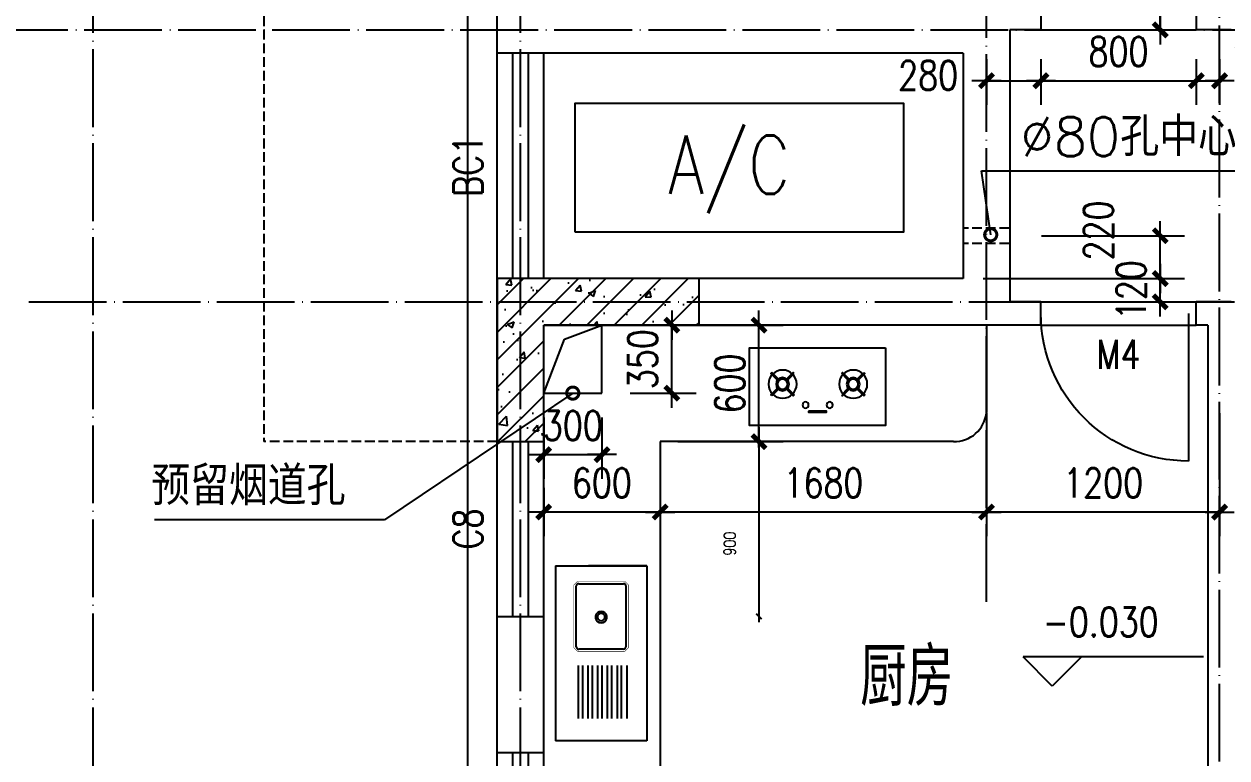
# Model space of a CAD drawing. Extents: x 12400 to 217743, y 86702 to 209848.
# Drawn here: x 52125 to 58318, y 112484 to 116263 of the extents above; entities that cross this region are included whole.
import ezdxf
from ezdxf.enums import TextEntityAlignment as Align

# ---------------------------------------------------------------- set-up
doc = ezdxf.new("R2010")
doc.units = 0
doc.header["$LTSCALE"] = 200
for name, pattern in [('DASH', [0.35, 0.25, -0.1]), ('DOTE', [2.42, 2, -0.2, 0.02, -0.2]), ('HIDDEN', [7.5, 5, -2.5])]:
    doc.linetypes.add(name, pattern=pattern)
doc.layers.get('0').update_dxf_attribs({"linetype": 'CONTINUOUS'})
doc.layers.get('DEFPOINTS').update_dxf_attribs({"linetype": 'CONTINUOUS'})
for name, color, linetype in [('8', 8, 'CONTINUOUS'), ('COLUMN', 4, 'CONTINUOUS'), ('DOTE', 1, 'DOTE'), ('GROUND', 2, 'CONTINUOUS'), ('HATCH', 8, 'CONTINUOUS'), ('LM', 143, 'CONTINUOUS'), ('LVTRY', 6, 'CONTINUOUS'), ('PUB_DIM', 3, 'CONTINUOUS'), ('PUB_TEXT', 7, 'CONTINUOUS'), ('TOTHER', 7, 'CONTINUOUS'), ('WALL', 4, 'CONTINUOUS'), ('WINDOW', 2, 'CONTINUOUS'), ('家具', 8, 'CONTINUOUS')]:
    doc.layers.add(name, color=color, linetype=linetype)
doc.styles.add('_SIMPLEX', font='SIMPLEX.shx', dxfattribs={"width": 0.8, "bigfont": 'hztxt.shx'})
doc.styles.add('_萙PMK', font='txt', dxfattribs={"width": 0.8, "bigfont": 'HZTXT.SHX'})
doc.styles.add('DIM_FONT', font='SIMPLEX', dxfattribs={"width": 0.8})
doc.styles.add('HZ', font='txt', dxfattribs={"bigfont": 'hztxt'})
doc.styles.add('SIMPLEX', font='SIMPLEX.SHX')
doc.dimstyles.new('DIMN50', dxfattribs={"dimscale": 0.5, "dimtxt": 300, "dimasz": 1, "dimexe": 250, "dimexo": 300, "dimgap": 150, "dimtad": 1, "dimdec": 0, "dimzin": 0, "dimdsep": 46, "dimtxsty": 'DIM_FONT', "dimblk": '_DIMX', "dimblk1": 'DOTSMALL', "dimblk2": 'DOTSMALL', "dimcen": 2.5, "dimclrt": 7, "dimadec": 0, "dimazin": 0, "dimtfac": 1, "dimtdec": 0, "dimtix": 1, "dimtmove": 2, "dimatfit": 3, "dimldrblk": '_DIMX', "dimfxl": 1, "dimtolj": 1, "dimtzin": 0, "dimarcsym": 0})
doc.dimstyles.new('MAO', dxfattribs={"dimscale": 0.5, "dimtxt": 400, "dimasz": 250, "dimexe": 250, "dimexo": 0, "dimgap": 150, "dimtad": 1, "dimdec": 0, "dimzin": 0, "dimdsep": 46, "dimtxsty": 'DIM_FONT', "dimblk": '_DIMX', "dimblk1": 'DOTSMALL', "dimblk2": 'DOTSMALL', "dimsah": 1, "dimcen": 2.5, "dimclrt": 7, "dimadec": 0, "dimazin": 0, "dimtfac": 1, "dimtdec": 0, "dimtix": 1, "dimtmove": 2, "dimatfit": 3, "dimldrblk": 'DOTSMALL', "dimfxl": 1, "dimtolj": 1, "dimtzin": 0, "dimarcsym": 0})
doc.dimstyles.new('NORMAL', dxfattribs={"dimscale": 0.2, "dimtxt": 300, "dimasz": 1, "dimexe": 250, "dimexo": 300, "dimgap": 150, "dimtad": 1, "dimdec": 0, "dimzin": 0, "dimdsep": 46, "dimtxsty": 'DIM_FONT', "dimblk": '_DIMX', "dimblk1": '_DIMX', "dimblk2": '_DIMX', "dimcen": 2.5, "dimse1": 1, "dimse2": 1, "dimclrt": 7, "dimadec": 0, "dimazin": 0, "dimtfac": 1, "dimtdec": 0, "dimtix": 1, "dimtmove": 2, "dimatfit": 3, "dimldrblk": '_DIMX', "dimfxl": 1, "dimtolj": 1, "dimtzin": 0, "dimarcsym": 0})

# ---------------------------------------------------------------- blocks, each defined once
blk = doc.blocks.new('M_E16')
for p, q in [((-358.7, -350.6), (-358.7, -119.3)), ((-346.9, -107.1), (-34.1, -107.1)), ((-22.3, -119.3), (-22.3, -350.6)), ((63.3, -103.3), (335.6, -103.3)), ((63.3, -131.7), (335.6, -131.7)), ((63.3, -153.3), (335.6, -153.3)), ((63.3, -181.7), (335.6, -181.7)), ((63.3, -203.3), (335.6, -203.3)), ((63.3, -231.7), (335.6, -231.7)), ((63.3, -253.3), (335.6, -253.3)), ((63.3, -281.7), (335.6, -281.7)), ((63.3, -303.3), (335.6, -303.3)), ((-34.1, -362.8), (-346.9, -362.8)), ((63.3, -331.7), (335.6, -331.7)), ((63.3, -353.3), (335.6, -353.3))]:
    blk.add_line(p, q)
for points, const_width in [([(-370.5, -356.7), (-370.5, -113.2)], 2), ([(-352.8, -95), (-370.5, -113.2)], 1.91), ([(-352.8, -95), (-28.2, -95)], 1.8), ([(-10.5, -113.2), (-28.2, -95)], 1.91), ([(-10.5, -113.2), (-10.5, -356.7)], 2), ([(-370.5, -356.7), (-352.8, -375)], 1.91), ([(-28.2, -375), (-10.5, -356.7)], 1.91), ([(-28.2, -375), (-352.8, -375)], 1.8)]:
    blk.add_lwpolyline(points, dxfattribs=dict(const_width=const_width))
for points in [[(-346.9, -107.1), (-350.9, -107.9), (-354.4, -110), (-357.1, -113.2), (-358.5, -117.2), (-358.7, -119.3)], [(-22.3, -119.3), (-23, -115.1), (-25, -111.5), (-28.2, -108.8), (-32, -107.3), (-34.1, -107.1)], [(-216.3, -235), (-214.5, -245.4), (-209.4, -254.5), (-201.5, -261.3), (-191.9, -264.9), (-181.7, -264.9), (-172, -261.3), (-164.2, -254.5), (-159.1, -245.4), (-157.3, -235), (-159.1, -224.6), (-164.2, -215.4), (-172, -208.6), (-181.7, -205), (-191.9, -205), (-201.5, -208.6), (-209.4, -215.4), (-214.5, -224.6), (-216.3, -235)], [(-206, -235), (-204.8, -241.7), (-201.5, -247.7), (-196.4, -252.1), (-190.1, -254.4), (-183.5, -254.4), (-177.2, -252.1), (-172.1, -247.7), (-168.8, -241.7), (-167.6, -235), (-168.8, -228.2), (-172.1, -222.2), (-177.2, -217.8), (-183.5, -215.5), (-190.1, -215.5), (-196.4, -217.8), (-201.5, -222.2), (-204.8, -228.2), (-206, -235)], [(-358.7, -350.6), (-358, -354.8), (-355.9, -358.4), (-352.8, -361.2), (-348.9, -362.6), (-346.9, -362.8)], [(-34.1, -362.8), (-30, -362.1), (-26.5, -359.9), (-23.9, -356.7), (-22.4, -352.7), (-22.3, -350.6)]]:
    blk.add_lwpolyline(points)
at = {"layer": 'TOTHER', "linetype": 'Continuous'}
for p, q in [((-450, 0), (450, 0)), ((-450, -470.6), (-450, 0)), ((450, 0), (450, -470.6)), ((-450, -470.6), (450, -470.6))]:
    blk.add_line(p, q, dxfattribs=at)
at = {"layer": 'TOTHER', "linetype": 'HIDDEN'}
blk.add_line((-450, 0), (-450, -300), dxfattribs=at)
at = {"width": 0.8, "flags": 9}
for tag in ['XSIZE', 'YSIZE']:
    blk.add_attdef(tag, (0, 0), '', height=0.5, dxfattribs=at)
blk = doc.blocks.new('MQZ')
for points in [[(-350, 0), (-350, -400), (350, -400), (350, 0)], [(-238.2, -128.1), (-242.9, -132.9), (-213.9, -161.9), (-209.1, -157.1)], [(-123.9, -132.3), (-128.6, -127.5), (-157.7, -156.5), (-152.9, -161.3)], [(121.1, -132.3), (125.9, -127.5), (154.9, -156.5), (150.2, -161.3)], [(235.4, -128.1), (240.2, -132.9), (211.2, -161.9), (206.4, -157.1)], [(-238.2, -246.6), (-242.9, -241.8), (-213.9, -212.8), (-209.1, -217.5)], [(-123.9, -242.4), (-128.6, -247.2), (-157.7, -218.1), (-152.9, -213.4)], [(121.1, -242.4), (125.9, -247.2), (154.9, -218.1), (150.2, -213.4)], [(235.4, -246.6), (240.2, -241.8), (211.2, -212.8), (206.4, -217.5)], [(47.8, -326.3), (47.8, -332.1), (-45, -332.1), (-45, -326.3)]]:
    blk.add_lwpolyline(points, close=True)
for centre, radius in [((-183.1, -187.3), 72.7), ((180.4, -187.3), 72.7), ((-183.1, -187.3), 33.7), ((-183.1, -187.3), 26.2), ((180.4, -187.3), 33.7), ((180.4, -187.3), 26.2), ((-62.3, -294.4), 15.9), ((62.3, -294.4), 15.9)]:
    blk.add_circle(centre, radius)
blk = doc.blocks.new('_WBLK')
for p, q in [((-0.5, 0.5), (0.5, 0.5)), ((0.5, 0.1667), (-0.5, 0.1667)), ((0.5, -0.1667), (-0.5, -0.1667)), ((-0.5, -0.5), (0.5, -0.5))]:
    blk.add_line(p, q)
at = {"style": 'SIMPLEX', "flags": 9}
blk.add_attdef('A', text='', height=1, dxfattribs=at).set_placement((0, 1.5), align=Align.MIDDLE)
blk = doc.blocks.new('_DBLK')
blk.add_line((-0.45, 0), (-0.45, -0.95))
blk.add_arc((-0.45, 0), 0.95, 270, 0)
at = {"style": 'SIMPLEX', "flags": 9}
blk.add_attdef('A', text='', height=1, dxfattribs=at).set_placement((0, 1.5), align=Align.MIDDLE)
blk = doc.blocks.new('_DIMX')
blk.add_line((-150, 0), (150, 0))
at = {"const_width": 50}
blk.add_lwpolyline([(-70, -70), (70, 70)], dxfattribs=at)
blk = doc.blocks.new('*D1712')
at = {"layer": 'DEFPOINTS', "color": 0}
for p in [(57080.3, 116232.8), (57360.3, 116232.8), (57360.3, 115971.3)]:
    blk.add_point(p, dxfattribs=at)
at = {"layer": 'PUB_DIM', "color": 0, "lineweight": -2}
for p, q in [((57080.3, 116082.8), (57080.3, 115846.3)), ((57360.3, 116082.8), (57360.3, 115846.3)), ((57080.8, 115971.3), (57359.8, 115971.3))]:
    blk.add_line(p, q, dxfattribs=at)
at = {"layer": 'PUB_DIM', "color": 0, "lineweight": -2, "xscale": 0.5, "yscale": 0.5, "zscale": 0.5, "rotation": 180}
blk.add_blockref('_DIMX', (57080.3, 115971.3), dxfattribs=at)
at = {"layer": 'PUB_DIM', "color": 0, "lineweight": -2, "xscale": 0.5, "yscale": 0.5, "zscale": 0.5}
blk.add_blockref('_DIMX', (57360.3, 115971.3), dxfattribs=at)
at = {"layer": 'PUB_DIM', "color": 7, "insert": (56779.6, 115998.5), "char_height": 150, "attachment_point": 5, "style": 'DIM_FONT'}
blk.add_mtext('\\A1;280', dxfattribs=at)
blk = doc.blocks.new('_DOTSMALL')
at = {"color": 0, "linetype": 'ByBlock', "const_width": 0.5}
blk.add_lwpolyline([(-0.0625, 0, 1), (0.0625, 0, 1)], format="xyb", close=True, dxfattribs=at)
blk = doc.blocks.new('*D1713')
at = {"layer": 'DEFPOINTS', "color": 0}
for p in [(57360.3, 116232.8), (58160.3, 116232.8), (58160.3, 115971.3)]:
    blk.add_point(p, dxfattribs=at)
at = {"layer": 'PUB_DIM', "color": 0, "lineweight": -2}
for p, q in [((57360.3, 116082.8), (57360.3, 115846.3)), ((58160.3, 116082.8), (58160.3, 115846.3)), ((57360.8, 115971.3), (58159.8, 115971.3))]:
    blk.add_line(p, q, dxfattribs=at)
at = {"layer": 'PUB_DIM', "color": 0, "lineweight": -2, "xscale": 0.5, "yscale": 0.5, "zscale": 0.5, "rotation": 180}
blk.add_blockref('_DIMX', (57360.3, 115971.3), dxfattribs=at)
at = {"layer": 'PUB_DIM', "color": 0, "lineweight": -2, "xscale": 0.5, "yscale": 0.5, "zscale": 0.5}
blk.add_blockref('_DIMX', (58160.3, 115971.3), dxfattribs=at)
at = {"layer": 'PUB_DIM', "color": 7, "insert": (57760.3, 116121.3), "char_height": 150, "attachment_point": 5, "style": 'DIM_FONT'}
blk.add_mtext('\\A1;800', dxfattribs=at)
blk = doc.blocks.new('*D1714')
at = {"layer": 'DEFPOINTS', "color": 0}
for p in [(58160.3, 116232.8), (58280.3, 116232.8), (58280.3, 115971.3)]:
    blk.add_point(p, dxfattribs=at)
at = {"layer": 'PUB_DIM', "color": 0, "lineweight": -2}
for p, q in [((58160.3, 116082.8), (58160.3, 115846.3)), ((58280.3, 116082.8), (58280.3, 115846.3)), ((58159.8, 115971.3), (58159.3, 115971.3)), ((58160.3, 115971.3), (58280.3, 115971.3)), ((58280.8, 115971.3), (58281.3, 115971.3))]:
    blk.add_line(p, q, dxfattribs=at)
at = {"layer": 'PUB_DIM', "color": 0, "lineweight": -2, "xscale": 0.5, "yscale": 0.5, "zscale": 0.5}
blk.add_blockref('_DIMX', (58160.3, 115971.3), dxfattribs=at)
at = {"layer": 'PUB_DIM', "color": 0, "lineweight": -2, "xscale": 0.5, "yscale": 0.5, "zscale": 0.5, "rotation": 180}
blk.add_blockref('_DIMX', (58280.3, 115971.3), dxfattribs=at)
at = {"layer": 'PUB_DIM', "color": 7, "insert": (58486.3, 116092.3), "char_height": 150, "attachment_point": 5, "style": 'DIM_FONT'}
blk.add_mtext('\\A1;120', dxfattribs=at)
blk = doc.blocks.new('*D1725')
at = {"layer": 'DEFPOINTS', "color": 0}
for p in [(57080.3, 114409.2), (58280.3, 114409.2), (57080.3, 113750.6)]:
    blk.add_point(p, dxfattribs=at)
at = {"layer": 'PUB_DIM', "color": 0, "lineweight": -2}
for p, q in [((57080.3, 114259.2), (57080.3, 113625.6)), ((58280.3, 114259.2), (58280.3, 113625.6)), ((58279.8, 113750.6), (57080.8, 113750.6))]:
    blk.add_line(p, q, dxfattribs=at)
at = {"layer": 'PUB_DIM', "color": 0, "lineweight": -2, "xscale": 0.5, "yscale": 0.5, "zscale": 0.5, "rotation": 180}
blk.add_blockref('_DIMX', (57080.3, 113750.6), dxfattribs=at)
at = {"layer": 'PUB_DIM', "color": 0, "lineweight": -2, "xscale": 0.5, "yscale": 0.5, "zscale": 0.5}
blk.add_blockref('_DIMX', (58280.3, 113750.6), dxfattribs=at)
at = {"layer": 'PUB_DIM', "color": 7, "insert": (57680.3, 113900.6), "char_height": 150, "attachment_point": 5, "style": 'DIM_FONT'}
blk.add_mtext('\\A1;1200', dxfattribs=at)
blk = doc.blocks.new('*D1726')
at = {"layer": 'DEFPOINTS', "color": 0}
for p in [(57080.3, 114409.2), (55400.3, 114025), (55400.3, 113750.6)]:
    blk.add_point(p, dxfattribs=at)
at = {"layer": 'PUB_DIM', "color": 0, "lineweight": -2}
for p, q in [((57080.3, 114259.2), (57080.3, 113625.6)), ((55400.3, 113875), (55400.3, 113625.6)), ((57079.8, 113750.6), (55400.8, 113750.6))]:
    blk.add_line(p, q, dxfattribs=at)
at = {"layer": 'PUB_DIM', "color": 0, "lineweight": -2, "xscale": 0.5, "yscale": 0.5, "zscale": 0.5, "rotation": 180}
blk.add_blockref('_DIMX', (55400.3, 113750.6), dxfattribs=at)
at = {"layer": 'PUB_DIM', "color": 0, "lineweight": -2, "xscale": 0.5, "yscale": 0.5, "zscale": 0.5}
blk.add_blockref('_DIMX', (57080.3, 113750.6), dxfattribs=at)
at = {"layer": 'PUB_DIM', "color": 7, "insert": (56240.3, 113900.6), "char_height": 150, "attachment_point": 5, "style": 'DIM_FONT'}
blk.add_mtext('\\A1;1680', dxfattribs=at)
blk = doc.blocks.new('*D1727')
at = {"layer": 'DEFPOINTS', "color": 0}
for p in [(54800.3, 114025), (55400.3, 114025), (54800.3, 113750.6)]:
    blk.add_point(p, dxfattribs=at)
at = {"layer": 'PUB_DIM', "color": 0, "lineweight": -2}
for p, q in [((54800.3, 113875), (54800.3, 113625.6)), ((55400.3, 113875), (55400.3, 113625.6)), ((55399.8, 113750.6), (54800.8, 113750.6))]:
    blk.add_line(p, q, dxfattribs=at)
at = {"layer": 'PUB_DIM', "color": 0, "lineweight": -2, "xscale": 0.5, "yscale": 0.5, "zscale": 0.5, "rotation": 180}
blk.add_blockref('_DIMX', (54800.3, 113750.6), dxfattribs=at)
at = {"layer": 'PUB_DIM', "color": 0, "lineweight": -2, "xscale": 0.5, "yscale": 0.5, "zscale": 0.5}
blk.add_blockref('_DIMX', (55400.3, 113750.6), dxfattribs=at)
at = {"layer": 'PUB_DIM', "color": 7, "insert": (55100.3, 113900.6), "char_height": 150, "attachment_point": 5, "style": 'DIM_FONT'}
blk.add_mtext('\\A1;600', dxfattribs=at)
blk = doc.blocks.new('*D1729')
at = {"layer": 'DEFPOINTS', "color": 0}
for p in [(55341.1, 114712.8), (55908.7, 114712.8), (55341.1, 114112.8)]:
    blk.add_point(p, dxfattribs=at)
at = {"layer": 'PUB_DIM', "color": 0, "lineweight": -2}
for p, q in [((55491.1, 114712.8), (56033.7, 114712.8)), ((55908.7, 114113.3), (55908.7, 114712.3)), ((55491.1, 114112.8), (56033.7, 114112.8))]:
    blk.add_line(p, q, dxfattribs=at)
at = {"layer": 'PUB_DIM', "color": 0, "lineweight": -2, "xscale": 0.5, "yscale": 0.5, "zscale": 0.5}
for p, rotation in [((55908.7, 114712.8), 90), ((55908.7, 114112.8), 270)]:
    blk.add_blockref('_DIMX', p, dxfattribs=dict(at, rotation=rotation))
at = {"layer": 'PUB_DIM', "color": 7, "insert": (55758.7, 114412.8), "char_height": 150, "attachment_point": 5, "rotation": 90, "style": 'DIM_FONT'}
blk.add_mtext('\\A1;600', dxfattribs=at)
blk = doc.blocks.new('*D1731')
at = {"layer": 'DEFPOINTS', "color": 0}
for p in [(55341.1, 114112.8), (55699.1, 113212.8), (55908.7, 113212.8)]:
    blk.add_point(p, dxfattribs=at)
at = {"layer": 'PUB_DIM', "color": 0, "lineweight": -2}
blk.add_line((55908.7, 114112.6), (55908.7, 113213), dxfattribs=at)
at = {"layer": 'PUB_DIM', "color": 0, "lineweight": -2, "xscale": 0.2, "yscale": 0.2, "zscale": 0.2}
for p, rotation in [((55908.7, 114112.8), 90), ((55908.7, 113212.8), 270)]:
    blk.add_blockref('_DIMX', p, dxfattribs=dict(at, rotation=rotation))
at = {"layer": 'PUB_DIM', "color": 7, "insert": (55758.7, 113587.7), "char_height": 60, "attachment_point": 5, "rotation": 90, "style": 'DIM_FONT'}
blk.add_mtext('\\A1;900', dxfattribs=at)
blk = doc.blocks.new('*D1854')
at = {"layer": 'DEFPOINTS', "color": 0}
for p in [(54800.3, 114387.9), (55100.3, 114387.9), (55100.3, 114045.9)]:
    blk.add_point(p, dxfattribs=at)
at = {"layer": 'PUB_DIM', "color": 0, "lineweight": -2}
for p, q in [((54800.3, 114237.9), (54800.3, 113920.9)), ((55100.3, 114237.9), (55100.3, 113920.9)), ((54799.8, 114045.9), (54799.3, 114045.9)), ((54800.3, 114045.9), (55100.3, 114045.9)), ((55100.8, 114045.9), (55101.3, 114045.9))]:
    blk.add_line(p, q, dxfattribs=at)
at = {"layer": 'PUB_DIM', "color": 0, "lineweight": -2, "xscale": 0.5, "yscale": 0.5, "zscale": 0.5}
blk.add_blockref('_DIMX', (54800.3, 114045.9), dxfattribs=at)
at = {"layer": 'PUB_DIM', "color": 0, "lineweight": -2, "xscale": 0.5, "yscale": 0.5, "zscale": 0.5, "rotation": 180}
blk.add_blockref('_DIMX', (55100.3, 114045.9), dxfattribs=at)
at = {"layer": 'PUB_DIM', "color": 7, "insert": (54950.3, 114195.9), "char_height": 150, "attachment_point": 5, "style": 'DIM_FONT'}
blk.add_mtext('\\A1;300', dxfattribs=at)
blk = doc.blocks.new('*D1855')
at = {"layer": 'DEFPOINTS', "color": 0}
for p in [(55096.2, 114712.8), (55460.1, 114712.8), (55096.2, 114362.8)]:
    blk.add_point(p, dxfattribs=at)
at = {"layer": 'PUB_DIM', "color": 0, "lineweight": -2}
for p, q in [((55246.2, 114712.8), (55585.1, 114712.8)), ((55460.1, 114713.3), (55460.1, 114713.8)), ((55460.1, 114362.8), (55460.1, 114712.8)), ((55246.2, 114362.8), (55585.1, 114362.8)), ((55460.1, 114362.3), (55460.1, 114361.8))]:
    blk.add_line(p, q, dxfattribs=at)
at = {"layer": 'PUB_DIM', "color": 0, "lineweight": -2, "xscale": 0.5, "yscale": 0.5, "zscale": 0.5}
for p, rotation in [((55460.1, 114712.8), 270), ((55460.1, 114362.8), 90)]:
    blk.add_blockref('_DIMX', p, dxfattribs=dict(at, rotation=rotation))
at = {"layer": 'PUB_DIM', "color": 7, "insert": (55310.1, 114537.8), "char_height": 150, "attachment_point": 5, "rotation": 90, "style": 'DIM_FONT'}
blk.add_mtext('\\A1;350', dxfattribs=at)
blk = doc.blocks.new('*D1905')
at = {"layer": 'DEFPOINTS', "color": 0}
for p in [(57200.3, 118032.8), (57974.7, 118032.8), (57200.3, 116232.8)]:
    blk.add_point(p, dxfattribs=at)
at = {"layer": 'PUB_DIM', "color": 0, "lineweight": -2}
for p, q in [((57350.3, 118032.8), (58099.7, 118032.8)), ((57974.7, 116233.3), (57974.7, 118032.3)), ((57350.3, 116232.8), (58099.7, 116232.8))]:
    blk.add_line(p, q, dxfattribs=at)
at = {"layer": 'PUB_DIM', "color": 0, "lineweight": -2, "xscale": 0.5, "yscale": 0.5, "zscale": 0.5}
for p, rotation in [((57974.7, 118032.8), 90), ((57974.7, 116232.8), 270)]:
    blk.add_blockref('_DIMX', p, dxfattribs=dict(at, rotation=rotation))
at = {"layer": 'PUB_DIM', "color": 7, "insert": (57824.7, 117132.8), "char_height": 150, "attachment_point": 5, "rotation": 90, "style": 'DIM_FONT'}
blk.add_mtext('\\A1;1800', dxfattribs=at)
blk = doc.blocks.new('*D1906')
at = {"layer": 'DEFPOINTS', "color": 0}
for p in [(56913.7, 114952.8), (57974.7, 114952.8), (57200.3, 114832.8)]:
    blk.add_point(p, dxfattribs=at)
at = {"layer": 'PUB_DIM', "color": 0, "lineweight": -2}
for p, q in [((57063.7, 114952.8), (58099.7, 114952.8)), ((57974.7, 114953.3), (57974.7, 114953.8)), ((57974.7, 114832.8), (57974.7, 114952.8)), ((57350.3, 114832.8), (58099.7, 114832.8)), ((57974.7, 114832.3), (57974.7, 114831.8))]:
    blk.add_line(p, q, dxfattribs=at)
at = {"layer": 'PUB_DIM', "color": 0, "lineweight": -2, "xscale": 0.5, "yscale": 0.5, "zscale": 0.5}
for p, rotation in [((57974.7, 114952.8), 270), ((57974.7, 114832.8), 90)]:
    blk.add_blockref('_DIMX', p, dxfattribs=dict(at, rotation=rotation))
at = {"layer": 'PUB_DIM', "color": 7, "insert": (57824.7, 114892.8), "char_height": 150, "attachment_point": 5, "rotation": 90, "style": 'DIM_FONT'}
blk.add_mtext('\\A1;120', dxfattribs=at)
blk = doc.blocks.new('*D1907')
at = {"layer": 'DEFPOINTS', "color": 0}
for p in [(57213.6, 115172.8), (57974.7, 115172.8), (56913.7, 114952.8)]:
    blk.add_point(p, dxfattribs=at)
at = {"layer": 'PUB_DIM', "color": 0, "lineweight": -2}
for p, q in [((57363.6, 115172.8), (58099.7, 115172.8)), ((57974.7, 114953.3), (57974.7, 115172.3)), ((57063.7, 114952.8), (58099.7, 114952.8))]:
    blk.add_line(p, q, dxfattribs=at)
at = {"layer": 'PUB_DIM', "color": 0, "lineweight": -2, "xscale": 0.5, "yscale": 0.5, "zscale": 0.5}
for p, rotation in [((57974.7, 115172.8), 90), ((57974.7, 114952.8), 270)]:
    blk.add_blockref('_DIMX', p, dxfattribs=dict(at, rotation=rotation))
at = {"layer": 'PUB_DIM', "color": 7, "insert": (57656.6, 115200), "char_height": 150, "attachment_point": 5, "rotation": 90, "style": 'DIM_FONT'}
blk.add_mtext('\\A1;220', dxfattribs=at)

msp = doc.modelspace()

# ---------------------------------------------------------------- hatches: boundary and pattern name
at = {"layer": 'HATCH'}
h = msp.add_hatch(dxfattribs=at)
h.set_pattern_fill('AN31C', color=256, scale=500, style=0)
h.set_pattern_definition([(45, (54055.56, 50955.12), (-70.71068, 70.71068), []), (50, (54055.56, 50955.12), (358.6301, -31.376), [37.5, -412.5]), (355, (54055.56, 50955.12), (-69.3757, 376.096), [30, -330]), (100.4514, (54085.44, 50952.5), (289.2547, 344.7198), [31.87, -350.571]), (46.1842, (54055.56, 51055.1), (533.6205, -82.7595), [56.25, -618.75]), (96.6356, (54100.03, 51048.2), (467.3314, 487.059), [47.805, -525.8565]), (351.1842, (54055.56, 51055.1), (467.331, 487.0593), [45, -495]), (21, (54105.56, 51030.12), (298.4535, -201.3094), [37.5, -412.5]), (326, (54105.56, 51030.12), (121.6577, 362.575), [30, -330]), (71.4514, (54130.43, 51013.34), (420.1113, 161.2652), [31.87, -350.571]), (37.5, (54055.56, 50955.12), (6.07993, 166.44693), [0, -326, 0, -335, 0, -331.25]), (7.5, (54055.56, 50955.12), (131.53477, 197.20586), [0, -191, 0, -318.5, 0, -126.25]), (327.5, (53944.06, 50955.12), (266.91122, -11.27744), [0, -125, 0, -390, 0, -517.5]), (317.5, (53894.06, 50955.12), (291.5931, 50.0525), [0, -162.5, 0, -259, 0, -367.5])])
h.paths.add_polyline_path([(54560.262, 114112.808), (54800.262, 114112.808), (54800.262, 114712.808), (55600.262, 114712.808), (55600.262, 114952.808), (54560.262, 114952.808)])

# ---------------------------------------------------------------- linework, layer by layer
at = {"linetype": 'DASH'}
for p in [(53360.262, 118612.808), (54560.262, 114112.808)]:
    msp.add_line(p, (53360.262, 114112.808), dxfattribs=at)
for p, q in [((54907.85, 114639.745), (55100.262, 114712.808)), ((55100.262, 114362.808), (55100.262, 114712.808)), ((54800.262, 114362.808), (54907.85, 114639.745)), ((54800.262, 114362.808), (55100.262, 114362.808))]:
    msp.add_line(p, q)
at = {"layer": '8'}
msp.add_lwpolyline([(65450.262, 112012.808), (65450.262, 105862.808), (59750.262, 105862.808), (59750.262, 105640.971), (58592.1, 104482.808), (56368.425, 104482.808), (55210.262, 105640.971), (55210.262, 106462.808), (54110.262, 106462.808), (54110.262, 107062.808), (53488.425, 107062.808), (52330.262, 108220.971), (52330.262, 110044.646), (53488.425, 111202.808), (54410.262, 111202.808), (54410.262, 118612.808)], dxfattribs=at)
at = {"layer": 'COLUMN'}
for p, q in [((55600.065, 114952.808), (54560.262, 114952.808)), ((54560.262, 114952.808), (54560.262, 114112.808)), ((55600.065, 114712.808), (55600.065, 114952.808)), ((54800.262, 114112.808), (54800.262, 114712.808)), ((54800.262, 114712.808), (55600.065, 114712.808)), ((54560.262, 114112.808), (54800.262, 114112.808))]:
    msp.add_line(p, q, dxfattribs=at)
at = {"layer": 'DOTE'}
for p, q in [((52480.262, 103632.808), (52480.262, 126332.808)), ((54680.262, 103632.808), (54680.262, 119396.261)), ((58280.262, 110046.69), (58280.262, 119032.033)), ((57080.262, 113287.348), (57080.262, 116625.356)), ((51951.146, 116232.808), (67380.262, 116232.808)), ((52148.907, 114832.808), (60644.047, 114832.808))]:
    msp.add_line(p, q, dxfattribs=at)
at = {"layer": 'GROUND'}
msp.add_line((57360.262, 114712.808), (58160.262, 114712.808), dxfattribs=at)
at = {"layer": 'LM'}
msp.add_lwpolyline([(54961.216, 115192.265), (56655.25, 115192.265), (56655.25, 115853.49), (54961.216, 115853.49)], close=True, dxfattribs=at)
at = {"layer": 'LVTRY', "linetype": 'DASH'}
for p, q in [((57196.733, 115212.808), (56960.262, 115212.808)), ((57196.733, 115132.808), (56960.262, 115132.808))]:
    msp.add_line(p, q, dxfattribs=at)
at = {"layer": 'LVTRY'}
for p, q in [((57080.262, 114712.808), (57080.262, 114262.808)), ((55400.262, 114112.808), (55400.262, 111652.808)), ((56910.262, 114112.808), (55400.262, 114112.808))]:
    msp.add_line(p, q, dxfattribs=at)
msp.add_arc((56913.039, 114280.995), 168.209, 269.054094, 353.7932372, dxfattribs=at)
at = {"layer": 'PUB_DIM'}
for p, q in [((57418.991, 112854.335), (57268.991, 113004.335)), ((58197.562, 113004.335), (57268.991, 113004.335)), ((57568.991, 113004.335), (57418.991, 112854.335))]:
    msp.add_line(p, q, dxfattribs=at)
at = {"layer": 'WALL'}
for p, q in [((54560.262, 116112.808), (54560.262, 117032.808)), ((57360.262, 116352.808), (57360.262, 116232.808)), ((58160.262, 116352.808), (58160.262, 116232.808)), ((57200.262, 116232.808), (57200.262, 114832.808)), ((57360.262, 116232.808), (57200.262, 116232.808)), ((58340.262, 116232.808), (58160.262, 116232.808)), ((56960.262, 116112.808), (54560.262, 116112.808)), ((56960.262, 116112.808), (56960.262, 114952.808)), ((54560.262, 114112.808), (54560.262, 114952.808)), ((56960.262, 114952.808), (54560.262, 114952.808)), ((57360.262, 114832.808), (57200.262, 114832.808)), ((57360.262, 114712.808), (57360.262, 114832.808)), ((58340.262, 114832.808), (58160.262, 114832.808)), ((58160.262, 114712.808), (58160.262, 114832.808)), ((54800.262, 114112.808), (54800.262, 114712.808)), ((57360.262, 114712.808), (54800.262, 114712.808)), ((58220.262, 114712.808), (58160.262, 114712.808)), ((58220.262, 114712.808), (58220.262, 111052.808)), ((54560.262, 114112.808), (54800.262, 114112.808)), ((54560.262, 113212.808), (54800.262, 113212.808)), ((54560.262, 112512.808), (54560.262, 113212.808)), ((54800.262, 112512.808), (54800.262, 113212.808)), ((54560.262, 112512.808), (54800.262, 112512.808))]:
    msp.add_line(p, q, dxfattribs=at)

# ---------------------------------------------------------------- block references
at = {"layer": 'WINDOW'}
ref = msp.add_blockref('_WBLK', (54680.262, 115532.808), dxfattribs=dict(at, xscale=1160, yscale=239.9999999999999, zscale=1160, rotation=89.99999999999999))
ref.add_attrib('A', 'BC1', dxfattribs={"layer": '0', "height": 150, "rotation": 90, "style": '_SIMPLEX', "width": 0.8, "flags": 8}).set_placement((54410.262, 115532.808), align=Align.MIDDLE)
ref = msp.add_blockref('_DBLK', (57760.262, 114772.808), dxfattribs=dict(at, xscale=800, yscale=-800, zscale=800, rotation=180))
ref.add_attrib('A', 'M4', dxfattribs={"layer": '0', "height": 150, "style": '_SIMPLEX', "width": 0.8, "flags": 8}).set_placement((57760.262, 114562.808), align=Align.MIDDLE)
ref = msp.add_blockref('_WBLK', (54680.262, 113662.808), dxfattribs=dict(at, xscale=900, yscale=240.0000000000291, zscale=900, rotation=89.99999999999999))
ref.add_attrib('A', 'C8', dxfattribs={"layer": '0', "height": 150, "rotation": 90, "style": '_SIMPLEX', "width": 0.8, "flags": 8}).set_placement((54410.262, 113662.808), align=Align.MIDDLE)
ref = msp.add_blockref('_WBLK', (54680.262, 112062.808), dxfattribs=dict(at, xscale=900, yscale=240.0000000000145, zscale=900, rotation=89.99999999999999))
ref.add_attrib('A', 'C8', dxfattribs={"layer": '0', "height": 150, "rotation": 90, "style": '_SIMPLEX', "width": 0.8, "flags": 8}).set_placement((54410.262, 112062.808), align=Align.MIDDLE)
at = {"layer": '家具', "xscale": -1}
msp.add_blockref('MQZ', (56210.786, 114596.135), dxfattribs=at)
at = {"layer": '家具', "rotation": 270}
msp.add_blockref('M_E16', (55331.168, 113022.91), dxfattribs=at)

# ---------------------------------------------------------------- texts
at = {"layer": 'PUB_DIM', "style": 'DIM_FONT', "width": 0.8}
msp.add_text('-0.030', height=150, dxfattribs=at).set_placement((57966.562, 113109.335), align=Align.RIGHT)
at = {"layer": 'PUB_TEXT', "style": '_萙PMK', "width": 0.8}
for s, p in [('A/C', (55442.119, 115388.703)), ('厨房', (56429.523, 112752.201))]:
    msp.add_text(s, height=300, dxfattribs=at).set_placement(p)
at = {"layer": 'PUB_TEXT', "color": 7, "char_height": 200, "style": 'HZ'}
for s, insert, attachment_point in [('%%c80孔中心距地350', (57254.757, 115682.913), 4), ('预留烟道孔', (53780.047, 113885.528), 6)]:
    msp.add_mtext(s, dxfattribs=dict(at, insert=insert, attachment_point=attachment_point))

# ---------------------------------------------------------------- dimensions: what is measured, and where the dimension line sits
at = {"layer": 'PUB_DIM'}
for p1, p2, distance, picture, middle in [((57200.262, 116232.813), (57200.262, 118032.813), -774.399, '*D1905', (57824.661, 117132.813)), ((57360.273, 116232.808), (58160.273, 116232.808), -261.533, '*D1713', (57760.273, 116121.275)), ((55341.11, 114112.807), (55341.11, 114712.807), -567.55, '*D1729', (55758.66, 114412.807))]:
    dim = msp.add_aligned_dim(p1=p1, p2=p2, distance=distance, dimstyle='DIMN50', dxfattribs=at)
    dim.commit()
    dim.dimension.update_dxf_attribs({"geometry": picture, "text_midpoint": middle})
for base, p1, p2, angle, picture, middle, dimtype in [((57360.273, 115971.275), (57080.273, 116232.808), (57360.273, 116232.808), 0, '*D1712', (56779.638, 115998.538), 161), ((58280.273, 115971.275), (58160.273, 116232.808), (58280.273, 116232.808), 0, '*D1714', (58486.268, 116092.307), 161), ((57974.661, 115172.808), (56913.734, 114952.808), (57213.615, 115172.808), 90, '*D1907', (57656.65, 115199.993), 160)]:
    dim = msp.add_linear_dim(base=base, p1=p1, p2=p2, angle=angle, dimstyle='DIMN50', dxfattribs=at)
    dim.commit()
    dim.dimension.update_dxf_attribs({"geometry": picture, "text_midpoint": middle, "dimtype": dimtype})
for base, p1, p2, angle, picture, middle in [((57974.661, 114952.808), (57200.262, 114832.786), (56913.734, 114952.808), 90, '*D1906', (57824.661, 114892.797)), ((55460.079, 114712.808), (55096.213, 114362.808), (55096.213, 114712.808), 90, '*D1855', (55310.079, 114537.808)), ((55100.262, 114045.949), (54800.262, 114387.881), (55100.262, 114387.881), 180, '*D1854', (54950.262, 114195.949))]:
    dim = msp.add_linear_dim(base=base, p1=p1, p2=p2, angle=angle, dimstyle='DIMN50', dxfattribs=at)
    dim.commit()
    dim.dimension.update_dxf_attribs({"geometry": picture, "text_midpoint": middle})
for base, p1, p2, picture, middle in [((55400.262, 113750.586), (57080.262, 114409.229), (55400.262, 114025.02), '*D1726', (56240.262, 113900.586)), ((57080.262, 113750.586), (58280.262, 114409.229), (57080.262, 114409.229), '*D1725', (57680.262, 113900.586)), ((54800.262, 113750.586), (55400.262, 114025.02), (54800.262, 114025.02), '*D1727', (55100.262, 113900.586))]:
    dim = msp.add_linear_dim(base=base, p1=p1, p2=p2, dimstyle='DIMN50', dxfattribs=at)
    dim.commit()
    dim.dimension.update_dxf_attribs({"geometry": picture, "text_midpoint": middle})
dim = msp.add_linear_dim(base=(55908.66, 113212.78), p1=(55341.11, 114112.807), p2=(55699.092, 113212.78), angle=90, dimstyle='NORMAL', override={"dimse1": 1}, dxfattribs=at)
dim.commit()
dim.dimension.update_dxf_attribs({"geometry": '*D1731', "text_midpoint": (55758.66, 113587.67), "dimtype": 160})

# ---------------------------------------------------------------- leaders
at = {"layer": 'PUB_TEXT', "annotation_type": 0, "has_hookline": 1}
for points, hookline_direction, text_width in [([(57101.922, 115178.088), (57054.757, 115507.913), (57179.757, 115507.913)], 0, 2066.667), ([(54950.262, 114362.808), (53980.047, 113710.528), (53855.047, 113710.528)], 1, 982.677)]:
    msp.add_leader(points, dimstyle='MAO', dxfattribs=dict(at, hookline_direction=hookline_direction, text_width=text_width))

doc.saveas('drawing.dxf')
